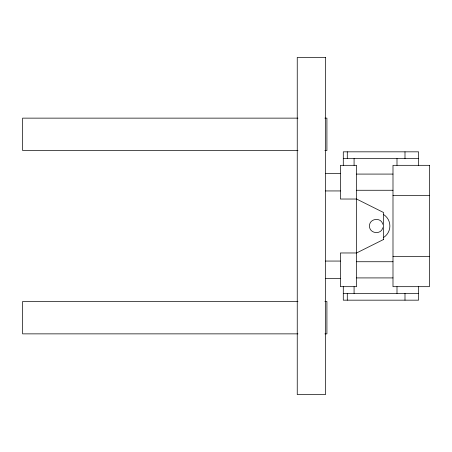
<?xml version="1.0" encoding="UTF-8"?>
<svg xmlns="http://www.w3.org/2000/svg" width="452" height="452" viewBox="0 0 452 452"><rect width="100%" height="100%" fill="white"/><g stroke="black" fill="none" stroke-linecap="round" stroke-linejoin="round"><path stroke-width="0.68" d="M382.765 227.746C381.132 235.164 369.171 233.588 369.51 226C369.171 218.412 381.132 216.836 382.765 224.254M297.97 118.136L22.6 118.136L22.6 150.499L297.97 150.499M324.892 118.136L326.915 118.136L326.915 150.499L324.892 150.499M343.288 158.573L418.575 158.573M325.564 173.41L340.401 173.41M356.583 174.082L392.991 174.082M356.583 190.264L392.991 190.264M325.564 190.942L340.401 190.942M392.991 195.659L429.4 195.659M392.991 256.34L429.4 256.34M325.564 261.058L340.401 261.058M356.583 261.736L392.991 261.736M356.583 277.918L392.991 277.918M325.564 278.59L340.401 278.59M343.288 293.427L418.575 293.427M297.97 301.501L22.6 301.501L22.6 333.864L297.97 333.864M324.892 301.501L326.915 301.501L326.915 333.864L324.892 333.864M418.575 165.319L418.575 151.832L343.288 151.832L343.288 165.319M418.575 286.681L418.575 300.168L343.288 300.168L343.288 286.681M404.992 151.832L404.992 158.573M404.992 293.427L404.992 300.168M396.997 158.573L396.997 165.319M396.997 286.681L396.997 293.427M354.08 158.573L354.08 165.319M354.08 286.681L354.08 293.427M347.289 151.832L347.289 158.573M347.289 293.427L347.289 300.168M383.567 214.508A13.622 13.622 0 0 1 383.567 237.492M383.55 239.487L356.583 252.967L340.401 252.967L340.401 286.681L356.583 286.681L356.583 165.319L340.401 165.319L340.401 199.033L356.583 199.033L383.55 212.513L383.55 239.487M325.564 57.438L297.246 57.438L297.246 394.562L325.564 394.562L325.564 57.438M429.4 165.319L392.991 165.319L392.991 286.681L429.4 286.681L429.4 165.319"/></g></svg>
